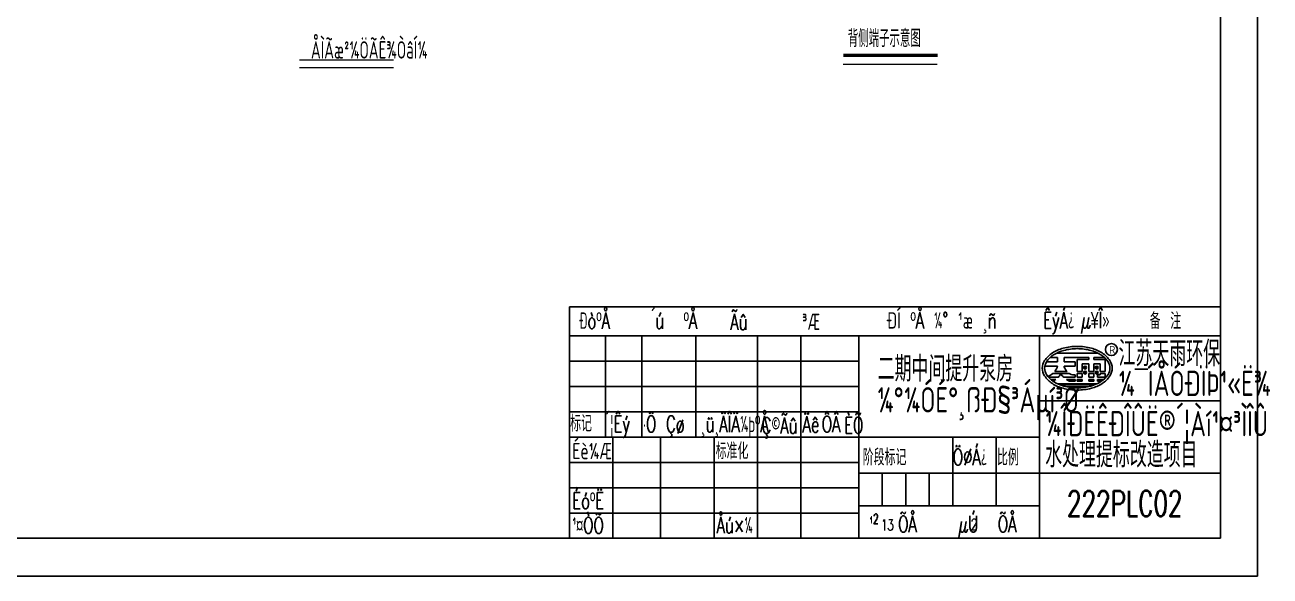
# Model space of a CAD drawing. Header units: millimetres. Extents: x 201 to 11482, y -7821 to 251.
# Drawn here: x 2128.4 to 2472.6, y -6997.6 to -6845.1 of the extents above; entities that cross this region are included whole.
import ezdxf
from ezdxf.enums import TextEntityAlignment as Align

# ---------------------------------------------------------------- set-up
doc = ezdxf.new("R2010")
doc.units = ezdxf.units.MM
doc.linetypes.add('CENTER2', pattern=[1.125, 0.75, -0.125, 0.125, -0.125])
doc.layers.add('LINE_THIN', color=2, linetype='Continuous')
doc.layers.add('TEXT', color=6, linetype='Continuous')
doc.layers.add('SECTION', color=3, linetype='CENTER2', lineweight=9)
doc.styles.add('HZ', font='txt', dxfattribs={"width": 0.67, "bigfont": 'hztxt'})
doc.styles.add('HZTXT', font='tssdeng.shx', dxfattribs={"width": 0.8, "bigfont": 'hztxt.shx'})

msp = doc.modelspace()

# ---------------------------------------------------------------- linework, layer by layer
for p, q in [((2469.105, -6997.644), (2469.105, -6577.644)), ((2458.901, -6587.644), (2458.901, -6987.188)), ((2408.901, -6987.188), (2408.901, -6931.188)), ((2410.826, -6938.327), (2413.883, -6938.327)), ((2410.826, -6938.327), (2413.883, -6938.327)), ((2411.854, -6937.124), (2413.883, -6937.124)), ((2411.854, -6937.124), (2413.883, -6937.124)), ((2413.657, -6935.921), (2424.939, -6935.921)), ((2413.657, -6935.921), (2424.939, -6935.921)), ((2413.883, -6938.327), (2413.883, -6937.124)), ((2413.883, -6938.327), (2413.883, -6937.124)), ((2415.688, -6938.327), (2415.688, -6937.124)), ((2415.688, -6937.124), (2422.487, -6937.124)), ((2415.688, -6938.327), (2415.688, -6937.124)), ((2415.688, -6937.124), (2422.487, -6937.124)), ((2415.688, -6938.327), (2418.696, -6938.327)), ((2415.688, -6938.327), (2418.696, -6938.327)), ((2418.696, -6939.53), (2418.696, -6938.327)), ((2418.696, -6939.53), (2418.696, -6938.327)), ((2419.298, -6940.996), (2419.298, -6937.725)), ((2419.298, -6937.725), (2422.487, -6937.725)), ((2419.298, -6940.996), (2419.298, -6937.725)), ((2419.298, -6937.725), (2422.487, -6937.725)), ((2420.682, -6940.996), (2420.682, -6938.929)), ((2420.682, -6938.929), (2422.487, -6938.929)), ((2420.682, -6940.996), (2420.682, -6938.929)), ((2420.682, -6938.929), (2422.487, -6938.929)), ((2422.487, -6937.725), (2422.487, -6937.124)), ((2422.487, -6937.725), (2422.487, -6937.124)), ((2422.487, -6940.996), (2422.487, -6938.929)), ((2422.487, -6940.996), (2422.487, -6938.929)), ((2423.87, -6937.725), (2423.87, -6937.124)), ((2423.87, -6937.124), (2426.742, -6937.124)), ((2423.87, -6937.725), (2423.87, -6937.124)), ((2423.87, -6937.124), (2426.742, -6937.124)), ((2423.87, -6937.725), (2427.059, -6937.725)), ((2423.87, -6937.725), (2427.059, -6937.725)), ((2423.87, -6938.929), (2425.675, -6938.929)), ((2423.87, -6940.996), (2423.87, -6938.929)), ((2423.87, -6938.929), (2425.675, -6938.929)), ((2423.87, -6940.996), (2423.87, -6938.929)), ((2425.675, -6940.996), (2425.675, -6938.929)), ((2425.675, -6940.996), (2425.675, -6938.929)), ((2427.059, -6940.996), (2427.059, -6937.725)), ((2427.059, -6940.996), (2427.059, -6937.725)), ((2410.33, -6939.53), (2413.883, -6939.53)), ((2410.33, -6939.53), (2413.883, -6939.53)), ((2412.507, -6941.598), (2417.124, -6941.598)), ((2412.507, -6941.598), (2417.124, -6941.598)), ((2413.074, -6940.996), (2416.501, -6940.996)), ((2413.074, -6940.996), (2416.501, -6940.996)), ((2415.688, -6939.53), (2418.696, -6939.53)), ((2415.712, -6939.842), (2415.688, -6939.53)), ((2415.688, -6939.53), (2418.696, -6939.53)), ((2415.712, -6939.842), (2415.688, -6939.53)), ((2417.969, -6941.937), (2418.696, -6941.937)), ((2417.969, -6941.937), (2418.696, -6941.937)), ((2418.696, -6942.649), (2418.696, -6941.937)), ((2418.696, -6942.649), (2418.696, -6941.937)), ((2419.298, -6940.996), (2420.682, -6940.996)), ((2419.298, -6940.996), (2420.682, -6940.996)), ((2419.298, -6941.598), (2420.682, -6941.598)), ((2419.298, -6942.649), (2419.298, -6941.598)), ((2419.298, -6941.598), (2420.682, -6941.598)), ((2419.298, -6942.649), (2419.298, -6941.598)), ((2420.682, -6942.649), (2420.682, -6941.598)), ((2420.682, -6942.649), (2420.682, -6941.598)), ((2422.487, -6940.996), (2423.87, -6940.996)), ((2422.487, -6940.996), (2423.87, -6940.996)), ((2422.487, -6941.598), (2423.87, -6941.598)), ((2422.487, -6942.649), (2422.487, -6941.598)), ((2422.487, -6941.598), (2423.87, -6941.598)), ((2422.487, -6942.649), (2422.487, -6941.598)), ((2423.87, -6942.649), (2423.87, -6941.598)), ((2423.87, -6942.649), (2423.87, -6941.598)), ((2424.924, -6941.937), (2425.675, -6941.937)), ((2424.924, -6941.937), (2424.924, -6942.649)), ((2424.924, -6941.937), (2425.675, -6941.937)), ((2424.924, -6941.937), (2424.924, -6942.649)), ((2425.675, -6940.996), (2427.059, -6940.996)), ((2425.675, -6940.996), (2427.059, -6940.996)), ((2425.675, -6941.937), (2425.675, -6941.598)), ((2425.675, -6941.598), (2427.059, -6941.598)), ((2425.675, -6941.937), (2425.675, -6941.598)), ((2425.675, -6941.598), (2427.059, -6941.598)), ((2427.059, -6942.829), (2427.059, -6941.598)), ((2427.059, -6942.829), (2427.059, -6941.598)), ((2411.372, -6942.649), (2414.018, -6942.649)), ((2411.372, -6942.649), (2414.018, -6942.649)), ((2411.977, -6943.251), (2413.342, -6943.251)), ((2411.977, -6943.251), (2413.342, -6943.251)), ((2413.884, -6944.454), (2424.711, -6944.454)), ((2413.884, -6944.454), (2424.711, -6944.454)), ((2414.599, -6944.755), (2423.997, -6944.755)), ((2414.599, -6944.755), (2423.997, -6944.755)), ((2415.59, -6942.649), (2418.696, -6942.649)), ((2415.59, -6942.649), (2418.696, -6942.649)), ((2416.31, -6943.251), (2418.696, -6943.251)), ((2416.31, -6943.251), (2418.696, -6943.251)), ((2416.601, -6945.297), (2421.995, -6945.297)), ((2416.601, -6945.297), (2421.995, -6945.297)), ((2417.403, -6943.742), (2418.696, -6943.742)), ((2417.403, -6943.742), (2418.696, -6943.742)), ((2418.696, -6943.742), (2418.696, -6943.251)), ((2418.696, -6943.742), (2418.696, -6943.251)), ((2419.298, -6942.649), (2420.682, -6942.649)), ((2419.298, -6942.649), (2420.682, -6942.649)), ((2419.298, -6943.742), (2419.298, -6943.251)), ((2419.298, -6943.251), (2420.682, -6943.251)), ((2419.298, -6943.742), (2419.298, -6943.251)), ((2419.298, -6943.251), (2420.682, -6943.251)), ((2419.298, -6943.742), (2420.682, -6943.742)), ((2419.298, -6943.742), (2420.682, -6943.742)), ((2420.682, -6943.742), (2420.682, -6943.251)), ((2420.682, -6943.742), (2420.682, -6943.251)), ((2422.487, -6942.649), (2423.87, -6942.649)), ((2422.487, -6942.649), (2423.87, -6942.649)), ((2422.487, -6943.742), (2422.487, -6943.251)), ((2422.487, -6943.251), (2423.87, -6943.251)), ((2422.487, -6943.742), (2422.487, -6943.251)), ((2422.487, -6943.251), (2423.87, -6943.251)), ((2422.487, -6943.742), (2423.87, -6943.742)), ((2422.487, -6943.742), (2423.87, -6943.742)), ((2423.87, -6943.742), (2423.87, -6943.251)), ((2423.87, -6943.742), (2423.87, -6943.251)), ((2424.924, -6942.649), (2427.224, -6942.649)), ((2424.924, -6942.649), (2427.224, -6942.649)), ((2424.924, -6943.251), (2424.924, -6943.742)), ((2424.924, -6943.251), (2426.618, -6943.251)), ((2424.924, -6943.251), (2424.924, -6943.742)), ((2424.924, -6943.251), (2426.618, -6943.251)), ((2424.924, -6943.742), (2425.979, -6943.742)), ((2424.924, -6943.742), (2425.979, -6943.742)), ((2458.901, -6949.188), (2408.901, -6949.188)), ((2458.901, -6949.188), (2408.901, -6949.188)), ((2458.901, -6969.188), (2408.901, -6969.188)), ((2458.901, -6987.188), (1896.797, -6987.188)), ((2458.901, -6987.188), (2278.901, -6987.188))]:
    msp.add_line(p, q)
at = {"color": 0}
for p, q in [((2278.901, -6923.188), (2458.901, -6923.188)), ((2278.901, -6923.188), (2458.901, -6923.188)), ((2278.901, -6923.188), (2458.901, -6923.188)), ((2278.901, -6931.188), (2458.901, -6931.188)), ((2278.901, -6931.188), (2458.901, -6931.188)), ((2278.901, -6931.188), (2458.901, -6931.188)), ((2278.901, -6959.188), (2408.901, -6959.188)), ((2278.901, -6959.188), (2408.901, -6959.188)), ((2278.901, -6959.188), (2408.901, -6959.188)), ((2358.901, -6969.188), (2408.901, -6969.188)), ((2358.901, -6969.188), (2408.901, -6969.188)), ((2358.901, -6969.188), (2408.901, -6969.188)), ((2358.901, -6978.188), (2408.901, -6978.188)), ((2358.901, -6978.188), (2408.901, -6978.188)), ((2358.901, -6978.188), (2408.901, -6978.188))]:
    msp.add_line(p, q, dxfattribs=at)
at = {"linetype": 'Continuous'}
msp.add_line((2458.901, -6949.188), (2408.901, -6949.188), dxfattribs=at)
at = {"color": 0, "lineweight": 18}
for points in [[(2204.282, -6854.811), (2230.254, -6854.811)], [(2354.618, -6855.995), (2380.589, -6855.995)], [(2204.282, -6856.937), (2230.254, -6856.937)]]:
    msp.add_lwpolyline(points, dxfattribs=at)
at = {"color": 0, "lineweight": 53}
msp.add_lwpolyline([(2354.654, -6853.527), (2380.626, -6853.527)], dxfattribs=at)
for points in [[(2428.959, -6940.132, 0.1452621), (2428.335, -6938.027, 0.1071711), (2426.175, -6935.889, 0.0774043), (2423.193, -6934.585, 0.0645214), (2419.298, -6934.081, 0.0645214), (2415.403, -6934.585, 0.0774043), (2412.421, -6935.889, 0.1071711), (2410.261, -6938.027, 0.1452621), (2409.636, -6940.132, 0.1452621), (2410.261, -6942.237, 0.1071711), (2412.421, -6944.375, 0.0774043), (2415.403, -6945.679, 0.0645214), (2419.298, -6946.184, 0.0645214), (2423.193, -6945.679, 0.0774043), (2426.175, -6944.375, 0.1071711), (2428.335, -6942.237, 0.1452621)], [(2428.959, -6940.132, 0.1452621), (2428.335, -6938.027, 0.1071711), (2426.175, -6935.889, 0.0774043), (2423.193, -6934.585, 0.0645214), (2419.298, -6934.081, 0.0645214), (2415.403, -6934.585, 0.0774043), (2412.421, -6935.889, 0.1071711), (2410.261, -6938.027, 0.1452621), (2409.636, -6940.132, 0.1452621), (2410.261, -6942.237, 0.1071711), (2412.421, -6944.375, 0.0774043), (2415.403, -6945.679, 0.0645214), (2419.298, -6946.184, 0.0645214), (2423.193, -6945.679, 0.0774043), (2426.175, -6944.375, 0.1071711), (2428.335, -6942.237, 0.1452621)], [(2428.323, -6940.132, 0.1452621), (2427.801, -6938.374, 0.1071711), (2425.833, -6936.426, 0.0774043), (2423.03, -6935.201, 0.0645214), (2419.298, -6934.717, 0.0645214), (2415.565, -6935.201, 0.0774043), (2412.763, -6936.426, 0.1071711), (2410.795, -6938.374, 0.1452621), (2410.273, -6940.132, 0.1452621), (2410.795, -6941.89, 0.1071711), (2412.763, -6943.838, 0.0774043), (2415.565, -6945.063, 0.0645214), (2419.298, -6945.547, 0.0645214), (2423.03, -6945.063, 0.0774043), (2425.833, -6943.838, 0.1071711), (2427.801, -6941.89, 0.1452621)], [(2428.323, -6940.132, 0.1452621), (2427.801, -6938.374, 0.1071711), (2425.833, -6936.426, 0.0774043), (2423.03, -6935.201, 0.0645214), (2419.298, -6934.717, 0.0645214), (2415.565, -6935.201, 0.0774043), (2412.763, -6936.426, 0.1071711), (2410.795, -6938.374, 0.1452621), (2410.273, -6940.132, 0.1452621), (2410.795, -6941.89, 0.1071711), (2412.763, -6943.838, 0.0774043), (2415.565, -6945.063, 0.0645214), (2419.298, -6945.547, 0.0645214), (2423.03, -6945.063, 0.0774043), (2425.833, -6943.838, 0.1071711), (2427.801, -6941.89, 0.1452621)]]:
    msp.add_lwpolyline(points, format="xyb", close=True)
for centre, radius in [((2428.737, -6934.965), 1.666), ((2428.737, -6934.965), 1.666), ((2421.467, -6939.945), 0.1), ((2421.467, -6939.945), 0.1), ((2421.467, -6941.347), 0.1), ((2421.467, -6941.347), 0.1), ((2424.674, -6939.945), 0.1), ((2424.674, -6939.945), 0.1), ((2424.674, -6941.347), 0.1), ((2424.674, -6941.347), 0.1)]:
    msp.add_circle(centre, radius)
for centre, radius, start, end in [((2409.2, -6937.915), 4.95, 293.80566, 311.92468), ((2409.2, -6937.915), 4.95, 293.80566, 311.92468), ((2409.2, -6937.915), 4.95, 321.503, 340.95126), ((2409.2, -6937.915), 4.95, 321.503, 340.95126), ((2409.2, -6937.915), 6.755, 315.50262, 325.59469), ((2409.2, -6937.915), 6.755, 315.50262, 325.59469), ((2420.668, -6937.305), 7.372, 216.90779, 226.46812), ((2420.668, -6937.305), 7.372, 216.90779, 226.46812), ((2420.668, -6937.305), 5.567, 207.10998, 221.53659), ((2420.668, -6937.305), 5.567, 207.10998, 221.53659), ((2420.668, -6937.305), 5.567, 230.45944, 231.79763), ((2420.668, -6937.305), 5.567, 230.45944, 231.79763), ((2417.969, -6940.734), 1.203, 231.79763, 270), ((2417.969, -6940.734), 1.203, 231.79763, 270), ((2409.2, -6937.915), 6.755, 300.38393, 307.81943), ((2409.2, -6937.915), 6.755, 300.38393, 307.81943), ((2420.668, -6937.305), 7.372, 233.7656, 238.04867), ((2420.668, -6937.305), 7.372, 233.7656, 238.04867), ((2417.403, -6942.539), 1.203, 238.04867, 270), ((2417.403, -6942.539), 1.203, 238.04867, 270)]:
    msp.add_arc(centre, radius, start, end)
for p in [(2421.467, -6939.945), (2421.467, -6939.945), (2421.467, -6941.347), (2421.467, -6941.347), (2424.674, -6939.945), (2424.674, -6939.945), (2424.674, -6941.347), (2424.674, -6941.347)]:
    msp.add_point(p)
at = {"layer": 'LINE_THIN'}
msp.add_line((2469.105, -6997.644), (1871.797, -6997.644), dxfattribs=at)
for centre in [(2421.467, -6939.945), (2421.467, -6939.945), (2421.467, -6941.347), (2421.467, -6941.347), (2424.674, -6939.945), (2424.674, -6939.945), (2424.674, -6941.347), (2424.674, -6941.347)]:
    msp.add_circle(centre, 0.401, dxfattribs=at)
at = {"layer": 'TEXT', "color": 0}
for p, q in [((2278.901, -6923.188), (2278.901, -6987.188)), ((2278.901, -6923.188), (2278.901, -6987.188)), ((2278.901, -6923.188), (2278.901, -6987.188)), ((2288.901, -6959.188), (2288.901, -6931.188)), ((2288.901, -6959.188), (2288.901, -6931.188)), ((2288.901, -6959.188), (2288.901, -6931.188)), ((2298.901, -6959.188), (2298.901, -6931.188)), ((2298.901, -6959.188), (2298.901, -6931.188)), ((2298.901, -6959.188), (2298.901, -6931.188)), ((2313.901, -6959.188), (2313.901, -6931.188)), ((2313.901, -6959.188), (2313.901, -6931.188)), ((2313.901, -6959.188), (2313.901, -6931.188)), ((2330.901, -6987.188), (2330.901, -6931.188)), ((2330.901, -6987.188), (2330.901, -6931.188)), ((2330.901, -6987.188), (2330.901, -6931.188)), ((2342.901, -6987.188), (2342.901, -6931.188)), ((2342.901, -6987.188), (2342.901, -6931.188)), ((2342.901, -6987.188), (2342.901, -6931.188)), ((2358.901, -6987.188), (2358.901, -6931.188)), ((2358.901, -6987.188), (2358.901, -6931.188)), ((2358.901, -6987.188), (2358.901, -6931.188)), ((2278.901, -6938.188), (2358.901, -6938.188)), ((2278.901, -6938.188), (2358.901, -6938.188)), ((2278.901, -6938.188), (2358.901, -6938.188)), ((2278.901, -6945.188), (2358.901, -6945.188)), ((2278.901, -6945.188), (2358.901, -6945.188)), ((2278.901, -6945.188), (2358.901, -6945.188)), ((2278.901, -6952.188), (2358.901, -6952.188)), ((2278.901, -6952.188), (2358.901, -6952.188)), ((2278.901, -6952.188), (2358.901, -6952.188)), ((2290.901, -6987.188), (2290.901, -6959.188)), ((2290.901, -6987.188), (2290.901, -6959.188)), ((2290.901, -6987.188), (2290.901, -6959.188)), ((2304.116, -6987.323), (2304.116, -6959.188)), ((2304.116, -6987.323), (2304.116, -6959.188)), ((2304.116, -6987.323), (2304.116, -6959.188)), ((2318.901, -6987.188), (2318.901, -6959.188)), ((2318.901, -6987.188), (2318.901, -6959.188)), ((2318.901, -6987.188), (2318.901, -6959.188)), ((2384.901, -6978.188), (2384.901, -6959.188)), ((2384.901, -6978.188), (2384.901, -6959.188)), ((2384.901, -6978.188), (2384.901, -6959.188)), ((2396.901, -6978.188), (2396.901, -6959.188)), ((2396.901, -6978.188), (2396.901, -6959.188)), ((2396.901, -6978.188), (2396.901, -6959.188)), ((2278.901, -6966.188), (2358.901, -6966.188)), ((2278.901, -6966.188), (2358.901, -6966.188)), ((2278.901, -6966.188), (2358.901, -6966.188)), ((2365.401, -6978.188), (2365.401, -6969.188)), ((2365.401, -6978.188), (2365.401, -6969.188)), ((2365.401, -6978.188), (2365.401, -6969.188)), ((2371.901, -6978.188), (2371.901, -6969.188)), ((2371.901, -6978.188), (2371.901, -6969.188)), ((2371.901, -6978.188), (2371.901, -6969.188)), ((2378.401, -6978.188), (2378.401, -6969.188)), ((2378.401, -6978.188), (2378.401, -6969.188)), ((2378.401, -6978.188), (2378.401, -6969.188)), ((2278.901, -6973.188), (2358.901, -6973.188)), ((2278.901, -6973.188), (2358.901, -6973.188)), ((2278.901, -6973.188), (2358.901, -6973.188)), ((2278.901, -6980.188), (2358.901, -6980.188)), ((2278.901, -6980.188), (2358.901, -6980.188)), ((2278.901, -6980.188), (2358.901, -6980.188))]:
    msp.add_line(p, q, dxfattribs=at)

# ---------------------------------------------------------------- texts
at = {"style": 'HZ', "width": 0.6}
for s, p in [('背侧端子示意图', (2355.877, -6851.276)), ('ÅÌÃæ²¼ÖÃÊ¾ÒâÍ¼', (2207.478, -6854.463))]:
    msp.add_text(s, height=4.8, dxfattribs=at).set_placement(p)
at = {"layer": 'LINE_THIN', "style": 'HZTXT'}
msp.add_text('R', height=2.139, dxfattribs=at).set_placement((2428.114, -6936.108))
msp.add_text('R', height=2.139, dxfattribs=at).set_placement((2428.114, -6936.108))
at = {"layer": 'SECTION', "color": 3, "style": 'HZ', "width": 0.67}
for s, height, p in [('江苏天雨环保', 6.9881, (2430.7, -6939.581)), ('二期中间提升泵房', 6.9881, (2364.113, -6943.828)), ('¼¯ÍÅÓÐÏÞ¹«Ë¾', 6.98805, (2430.631, -6947.805)), ('¼¯ÍÅÓÐÏÞ¹«Ë¾', 6.98805, (2430.631, -6947.805)), ('¼°¼ÓÉ°¸ßÐ§³Áµí³Ø', 6.98805, (2363.948, -6952.37)), ('¼°¼ÓÉ°¸ßÐ§³Áµí³Ø', 6.98805, (2363.948, -6952.37)), ('¼ÎÐËÊÐÎÛË®´¦Àí¹¤³ÌÎÛ', 6.98805, (2410.37, -6958.943)), ('¼ÎÐËÊÐÎÛË®´¦Àí¹¤³ÌÎÛ', 6.98805, (2410.37, -6958.943)), ('水处理提标改造项目', 6.9881, (2410.413, -6967.585)), ('222PLC02', 6.9881, (2416.477, -6981.046))]:
    msp.add_text(s, height=height, dxfattribs=at).set_placement(p)
at = {"layer": 'TEXT', "style": 'HZ', "width": 0.67}
for s, p in [('ÐòºÅ', (2285.879, -6929.209)), ('ÐòºÅ', (2285.879, -6929.209)), ('ÐòºÅ', (2285.879, -6929.209)), ('Ãû     ³Æ', (2335.818, -6929.542)), ('Ãû     ³Æ', (2335.818, -6929.542)), ('Ãû     ³Æ', (2335.818, -6929.542)), ('ÐÍ ºÅ ¼° ¹æ ¸ñ', (2381.819, -6929.15)), ('ÐÍ ºÅ ¼° ¹æ ¸ñ', (2381.819, -6929.15)), ('ÐÍ ºÅ ¼° ¹æ ¸ñ', (2381.819, -6929.15)), ('ÊýÁ¿', (2414.19, -6929.128)), ('ÊýÁ¿', (2414.19, -6929.128)), ('ÊýÁ¿', (2414.19, -6929.128)), ('µ¥Î»', (2424.28, -6929.067)), ('µ¥Î»', (2424.28, -6929.067)), ('µ¥Î»', (2424.28, -6929.067)), ('备 注', (2443.67, -6929.312))]:
    msp.add_text(s, height=4.5, dxfattribs=at).set_placement(p, align=Align.CENTER)
msp.add_text('´ú  ºÅ', height=4.5, dxfattribs=at).set_placement((2314.265, -6929.209), align=Align.RIGHT)
msp.add_text('´ú  ºÅ', height=4.5, dxfattribs=at).set_placement((2314.265, -6929.209), align=Align.RIGHT)
msp.add_text('´ú  ºÅ', height=4.5, dxfattribs=at).set_placement((2314.265, -6929.209), align=Align.RIGHT)
for s, p in [('标记', (2279.118, -6957.657)), ('´¦Êý', (2288.972, -6957.805)), ('´¦Êý', (2288.972, -6957.805)), ('´¦Êý', (2288.972, -6957.805)), ('·Ö Çø', (2299.284, -6957.805)), ('·Ö Çø', (2299.284, -6957.805)), ('·Ö Çø', (2299.284, -6957.805)), ('¸ü¸ÄÎÄ¼þºÅ', (2315.273, -6957.805)), ('¸ü¸ÄÎÄ¼þºÅ', (2315.273, -6957.805)), ('¸ü¸ÄÎÄ¼þºÅ', (2315.273, -6957.805)), ('Ç©Ãû', (2332.05, -6958.218)), ('Ç©Ãû', (2332.05, -6958.218)), ('Ç©Ãû', (2332.05, -6958.218)), ('Äê', (2343.357, -6957.926)), ('Äê', (2343.357, -6957.926)), ('Äê', (2343.357, -6957.926)), ('ÔÂ', (2348.683, -6957.849)), ('ÔÂ', (2348.683, -6957.849)), ('ÔÂ', (2348.683, -6957.849)), ('ÈÕ', (2354.867, -6958.157)), ('Éè¼Æ', (2279.706, -6965.298)), ('Éè¼Æ', (2279.706, -6965.298)), ('Éè¼Æ', (2279.706, -6965.298)), ('阶段标记', (2360.004, -6967.024)), ('ÖØÁ¿', (2384.894, -6966.971)), ('ÖØÁ¿', (2384.894, -6966.971)), ('ÖØÁ¿', (2384.894, -6966.971)), ('比例', (2397.104, -6967.044)), ('ÉóºË', (2279.706, -6979.033)), ('ÉóºË', (2279.706, -6979.033)), ('ÉóºË', (2279.706, -6979.033)), ('¹¤ÒÕ', (2279.706, -6985.859)), ('¹¤ÒÕ', (2279.706, -6985.859)), ('¹¤ÒÕ', (2279.706, -6985.859)), ('¹²  ÕÅ', (2361.785, -6985.511)), ('¹²  ÕÅ', (2361.785, -6985.511)), ('µÚ  ÕÅ', (2386.418, -6985.511)), ('µÚ  ÕÅ', (2386.418, -6985.511))]:
    msp.add_text(s, height=4.5, dxfattribs=at).set_placement(p)
at = {"layer": 'TEXT', "color": 0, "style": 'HZ', "width": 0.67}
for s, height, p in [('标准化', 4.5, (2319.339, -6965.292)), ('Åú×¼', 4.5, (2319.615, -6985.787)), ('Åú×¼', 4.5, (2319.615, -6985.787)), ('Åú×¼', 4.5, (2319.615, -6985.787)), ('13', 3, (2365.094, -6984.98)), ('2', 3, (2389.941, -6984.806))]:
    msp.add_text(s, height=height, dxfattribs=at).set_placement(p)

doc.saveas('drawing.dxf')
